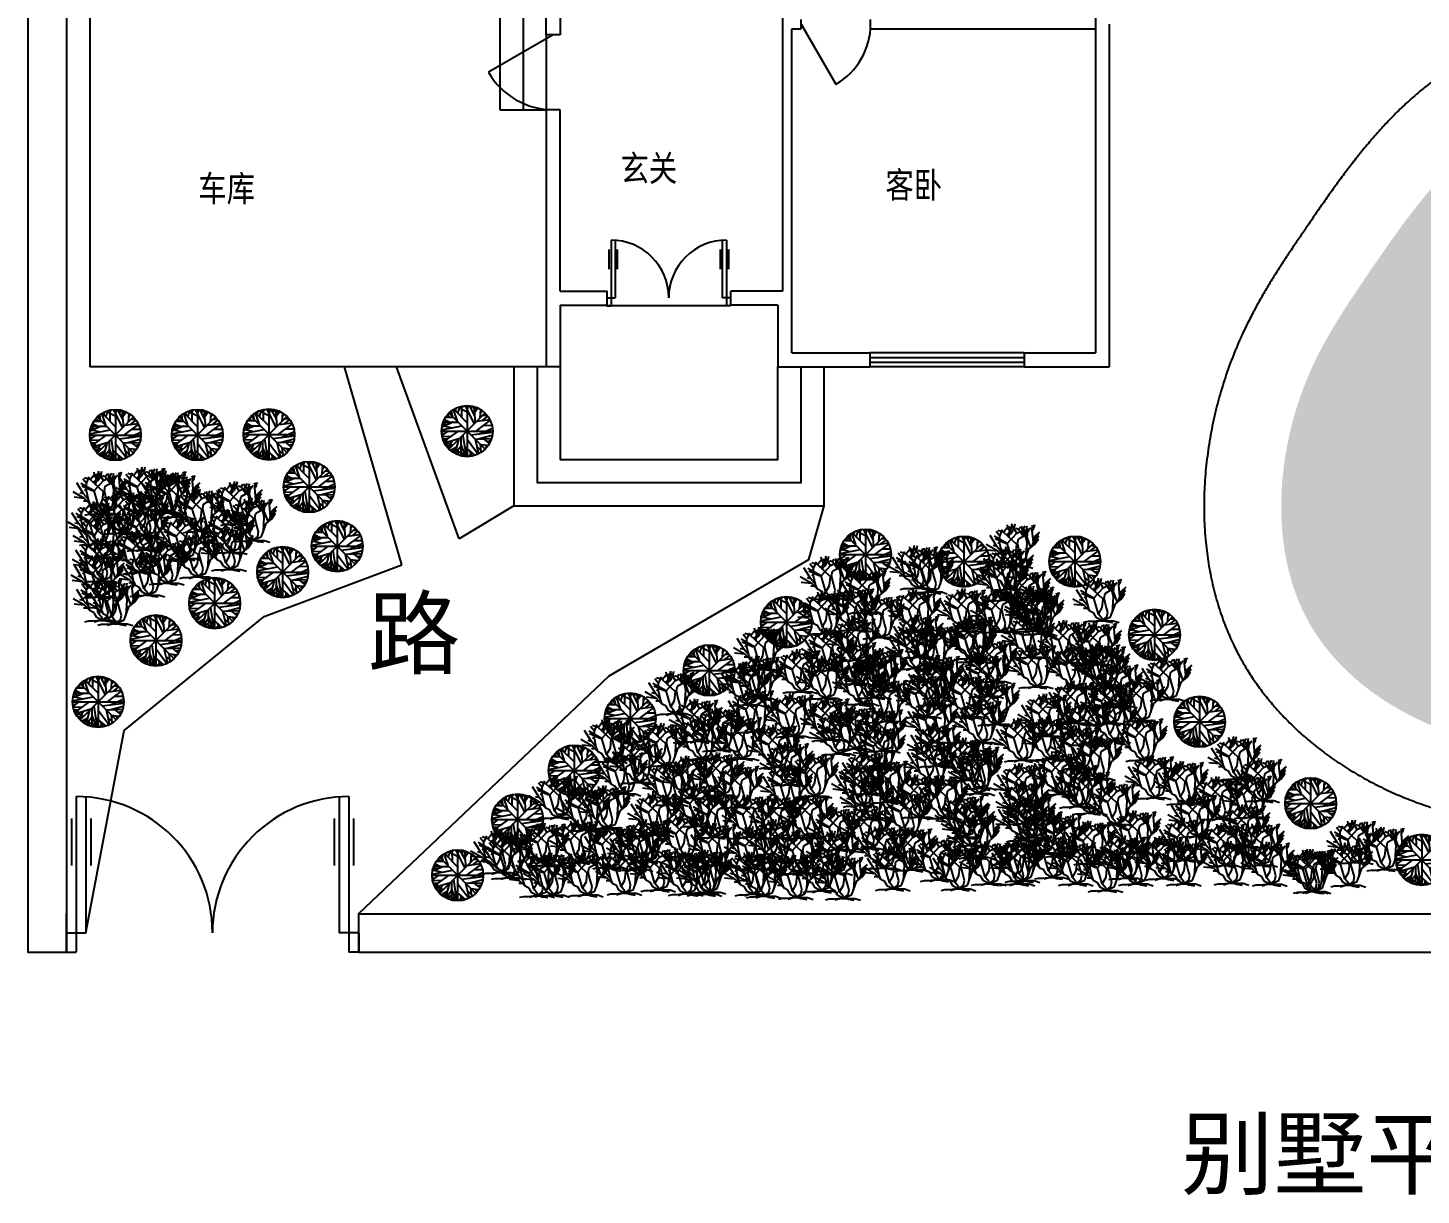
# Model space of a CAD drawing. Header units: millimetres. Extents: x 712 to 37995, y -2422 to 25272.
# Drawn here: x 712 to 18755, y -2422 to 12703 of the extents above; entities that cross this region are included whole.
import ezdxf

# ---------------------------------------------------------------- set-up
doc = ezdxf.new("R2010")
doc.units = ezdxf.units.MM
for name, color, linetype in [('区域范围', 40, 'Continuous'), ('墙体', 6, 'Continuous'), ('文字标注', 2, 'Continuous'), ('树', 80, 'Continuous'), ('水池', 140, 'Continuous'), ('窗户', 4, 'Continuous'), ('道路', 240, 'Continuous')]:
    doc.layers.add(name, color=color, linetype=linetype)
doc.styles.get("Standard").update_dxf_attribs({"font": 'arial.ttf'})
doc.styles.add('黑体', font='simhei.ttf', dxfattribs={"width": 0.8})

# ---------------------------------------------------------------- blocks, each defined once
blk = doc.blocks.new('door')
for p, q in [((-0.4667, 0.4709), (-0.4667, -0.0625)), ((-0.4333, 0.4697), (-0.4333, 0.0042)), ((0.4333, 0.4697), (0.4333, 0.0042)), ((0.4667, 0.4709), (0.4667, -0.0625)), ((-0.4833, 0.3962), (-0.4833, 0.2346)), ((-0.4167, 0.3962), (-0.4167, 0.2346)), ((0.4167, 0.3962), (0.4167, 0.2346)), ((0.4833, 0.3962), (0.4833, 0.2346)), ((-0.5, 0.0042), (-0.4333, 0.0042)), ((-0.5, 0.0042), (-0.5, -0.0625)), ((0.5, 0.0042), (0.4333, 0.0042)), ((0.5, 0.0042), (0.5, -0.0625)), ((-0.5, -0.0625), (-0.4667, -0.0625)), ((0.5, -0.0625), (0.4667, -0.0625))]:
    blk.add_line(p, q)
for centre, start, end in [((-0.4667, 0.0042), 0, 90), ((0.4667, 0.0042), 90, 180)]:
    blk.add_arc(centre, 0.4667, start, end)
blk = doc.blocks.new('_db')
blk.add_line((-0.5, 0), (0, -0.866))
blk.add_arc((-0.5, 0), 1, 300, 0)
blk = doc.blocks.new('别墅主体')
for p, q in [((1516, 13011), (1516, 8311)), ((6826, 12831), (6826, 11642)), ((7126, 12831), (7126, 11642)), ((7426, 12612), (7426, 11642)), ((6826, 11642), (7426, 11642)), ((9811, 9099), (8211, 9099)), ((13616, 8491), (11616, 8491)), ((7606, 8311), (1516, 8311)), ((11616, 8431), (13616, 8431)), ((11616, 8371), (13616, 8371)), ((13616, 8311), (11616, 8311))]:
    blk.add_line(p, q)
for points in [[(7006, 8311), (7006, 6511), (11026, 6511), (11026, 8311)], [(7306, 8311), (7306, 6811), (10726, 6811), (10726, 8311)], [(7606, 8311), (7606, 7111), (10426, 7111), (10426, 8311)]]:
    blk.add_lwpolyline(points)
at = {"layer": '墙体'}
for p, q in [((10486, 15571), (10486, 9291)), ((7606, 13011), (7606, 12612)), ((7426, 12612), (7426, 12831)), ((10726, 12691), (10726, 12811)), ((11626, 12691), (11626, 12811)), ((14536, 12845), (14536, 8491)), ((10606, 8491), (10606, 12691)), ((10606, 12691), (10726, 12691)), ((11626, 12691), (14536, 12691)), ((14716, 12751), (14716, 8311)), ((7606, 12612), (7426, 12612)), ((7426, 11642), (7426, 8311)), ((7606, 11642), (7426, 11642)), ((7606, 9291), (7606, 11642)), ((7606, 9291), (8215, 9291)), ((8215, 9111), (8215, 9291)), ((10486, 9291), (9815, 9291)), ((9815, 9111), (9815, 9291)), ((7606, 9111), (8215, 9111)), ((7606, 9111), (7606, 8311)), ((10426, 9111), (9815, 9111)), ((10426, 9111), (10426, 8311)), ((10606, 8491), (11616, 8491)), ((11616, 8491), (11616, 8311)), ((13616, 8491), (13616, 8311)), ((13616, 8491), (14536, 8491)), ((10426, 8311), (11616, 8311)), ((13616, 8311), (14716, 8311))]:
    blk.add_line(p, q, dxfattribs=at)
at = {"layer": '窗户'}
blk.add_line((10726, 12751), (11176, 11972), dxfattribs=at)
blk.add_arc((10726, 12751), 900, 300, 0, dxfattribs=at)
for name, p, xscale, yscale, zscale, rotation in [('_db', (7516, 12127), -969.9999999999709, -969.9999999999709, 969.9999999999709, 90), ('door', (9011, 9199), -1600, -1600, 1600, 180)]:
    blk.add_blockref(name, p, dxfattribs=dict(at, xscale=xscale, yscale=yscale, zscale=zscale, rotation=rotation))
at = {"layer": '文字标注', "style": '黑体', "width": 0.8}
for s, p in [('玄关', (8387, 10715)), ('车库', (2919, 10452)), ('客卧', (11817, 10498))]:
    blk.add_text(s, height=336.7, dxfattribs=at).set_placement(p)
blk = doc.blocks.new('树 - 落叶树 (平面)')
for p, q in [((-49.8627, 32.8214), (-32.7853, 32.8214)), ((-45.8134, 38.2383), (-40.5318, 33.0471)), ((-43.8768, 36.4326), (-44.405, 40.2696)), ((42, 42), (-42, -42)), ((42, -42), (-42, 42)), ((-40.1797, 44.558), (-36.4825, 43.2038)), ((-37.0107, 47.0408), (-35.25, 35.5298)), ((-32.6092, 50.4264), (-23.2782, 23.5674)), ((-31.2008, 51.1035), (-0.2149, 20.1818)), ((-26.4472, 46.5894), (-26.2712, 53.8116)), ((-22.0458, 42.0753), (-16.5881, 57.6486)), ((-21.1656, 55.8436), (-0.0388, 45.0094)), ((-12.5388, 54.9406), (-7.9613, 59.4546)), ((-12.3627, 32.1443), (-12.5388, 58.7776)), ((-5.3205, 59.6806), (16.5105, 16.7963)), ((2.426, 54.9406), (-1.4472, 59.9056)), ((0, 59.9996), (0, -60)), ((0.4894, 48.6208), (3.6584, 59.6806)), ((18.2711, 35.5298), (5.419, 59.6806)), ((9.8203, 51.5549), (12.8133, 58.5516)), ((19.6795, 19.5047), (16.3344, 57.6486)), ((17.0387, 51.1035), (23.2006, 55.1666)), ((17.7429, 43.6552), (25.4894, 54.2636)), ((31.6513, 50.8778), (30.2429, 30.5643)), ((31.1232, 42.5267), (35.8767, 48.1693)), ((36.2288, 25.1474), (48.9049, 35.0784)), ((37.1091, 37.1098), (46.6161, 37.5612)), ((-59.7219, 2.8025), (-12.0106, 12.0565)), ((-32.2571, 20.6333), (-59.1937, 9.348)), ((-58.6656, 12.7336), (-35.9543, 7.5424)), ((-57.081, 17.9248), (-47.0458, 14.7649)), ((-56.0247, 20.859), (-20.8134, 20.859)), ((-54.7923, 24.4702), (-47.75, 21.0847)), ((-54.6162, -24.7335), (-20.2853, 0.0941)), ((-53.2078, 27.4044), (-40.1797, 20.859)), ((54.3626, 25.3731), (20.9119, 0.3198)), ((23.3767, 23.3417), (53.3063, 27.4044)), ((29.3626, -6.6771), (59.4682, 7.091)), ((38.5175, 13.4107), (58.2359, 13.6364)), ((-60, 0), (60, 0)), ((-59.7219, -4.8714), (-54.2641, -6.6771)), ((-45.2853, -0.1316), (-59.0177, -10.0627)), ((-58.4895, -12.3197), (-36.4825, -11.6426)), ((-57.081, -18.4138), (-45.2853, -17.9624)), ((-52.6797, -18.188), (-55.4966, -22.0251)), ((-53.2078, -27.442), (-16.7641, -16.6081)), ((-38.9472, -29.0219), (-51.4472, -30.6018)), ((-47.2219, -19.3166), (-50.2148, -26.3135)), ((-46.5177, -30.1504), (-49.5106, -33.536)), ((-32.4331, -32.4075), (-48.1021, -35.5674)), ((-35.9543, -22.4765), (-44.0529, -40.5329)), ((-19.9331, -20.2194), (-28.5599, -52.721)), ((-14.8275, -15.0282), (-14.6515, -57.6865)), ((-14.6515, -32.1818), (-3.912, -59.4922)), ((-10.074, -10.0627), (-2.5036, -59.7178)), ((-0.0388, -19.0909), (25.8415, -53.8495)), ((9.2922, -9.1598), (59.6443, -2.8401)), ((18.6232, -18.6394), (26.7218, -53.3981)), ((18.7992, -18.6394), (57.3556, -17.2853)), ((26.3697, -18.4138), (58.9401, -9.8369)), ((30.419, -30.1504), (32.3556, -50.0125)), ((31.4753, -31.279), (49.6091, -33.3103)), ((38.1654, -18.188), (52.426, -29.0219)), ((41.5105, -32.6332), (46.088, -38.0501)), ((45.9119, -24.0564), (55.595, -22.2508)), ((-43.7008, -34.6645), (-46.6937, -37.373)), ((-24.6867, -37.8244), (-38.7712, -45.7241)), ((-26.2712, -43.9185), (-34.7219, -48.6583)), ((-14.6515, -36.2445), (-27.6797, -52.9467)), ((-14.6515, -47.3041), (-25.0388, -54.3009)), ((-21.5177, -45.4984), (-19.9331, -56.1065)), ((-8.4895, -47.5298), (-11.4825, -58.5893)), ((-6.3768, -52.721), (-9.3698, -58.815)), ((-6.2008, -36.2445), (17.919, -57.0094)), ((8.4119, -53.1724), (3.8344, -59.4922)), ((5.9471, -46.6269), (10.5246, -58.5893)), ((22.8485, -36.4702), (35.3485, -48.4326)), ((24.7852, -44.8213), (23.0246, -54.978))]:
    blk.add_line(p, q)
blk.add_circle((0, 0), 60)
blk = doc.blocks.new('灌木 - (立面)')
for p, q in [((-12.471, 19.775), (-12.898, 22.044)), ((-11.433, 18.289), (-10.457, 22.749)), ((-8.16, 17.76), (-10.56, 21.6)), ((-9.48, 19.775), (-8.992, 22.592)), ((-5.086, 17.741), (-5.513, 21.34)), ((-5.28, 19.2), (-3.84, 21.6)), ((-3.377, 18.602), (-2.888, 21.575)), ((-0.508, 21.888), (-0.081, 20.558)), ((-0.203, 19.149), (0.102, 21.34)), ((0.041, 20.714), (1.384, 22.044)), ((0.102, 21.34), (0.835, 21.888)), ((-18.24, 11.04), (-21.755, 16.655)), ((-12.96, 12.48), (-19.68, 16.32)), ((-13.92, 12.48), (-19.2, 14.88)), ((-16.8, 16.32), (-18.72, 18.72)), ((-14.88, 18.24), (-17.76, 19.2)), ((-16.8, 16.32), (-15.36, 19.68)), ((-16.8, 12.48), (-16.8, 16.32)), ((-14.88, 18.24), (-12.96, 20.64)), ((-8.16, 12), (-14.88, 18.24)), ((-13.325, 16.724), (-11.433, 18.289)), ((-12.96, 12.48), (-8.16, 17.76)), ((-11.677, 19.071), (-12.471, 19.775)), ((-11.28, 19.619), (-12.104, 21.184)), ((-12.043, 15.628), (-11.921, 18.836)), ((-11.982, 16.802), (-10.579, 18.054)), ((-11.921, 18.836), (-10.64, 20.401)), ((-10.579, 18.054), (-9.846, 19.697)), ((-7.2, 19.68), (-8.64, 20.16)), ((-8.16, 17.76), (-5.28, 19.2)), ((-7.68, 12.48), (-7.2, 14.88)), ((-7.2, 19.68), (-6.24, 21.12)), ((-4.8, 16.32), (-7.2, 19.68)), ((-7.2, 14.88), (-3.84, 16.8)), ((-3.377, 15.315), (-5.086, 17.819)), ((-2.88, 12.96), (-4.32, 19.68)), ((-3.84, 16.8), (-0.96, 20.64)), ((-2.766, 16.802), (-3.377, 18.602)), ((-2.88, 15.84), (-2.4, 20.16)), ((-0.96, 10.56), (-2.88, 15.84)), ((0.346, 13.203), (-0.203, 19.149)), ((-0.142, 19.384), (0.59, 20.401)), ((-0.02, 20.01), (0.896, 21.105)), ((0.346, 13.203), (1.323, 16.254)), ((0.96, 12), (1.44, 15.36)), ((0.96, 12), (2.88, 14.88)), ((1.323, 16.254), (3.642, 18.289)), ((1.44, 15.36), (2.88, 17.28)), ((1.92, 13.44), (2.4, 15.36)), ((2.4, 15.36), (3.36, 16.32)), ((-17.76, 8.64), (-23.663, 11.961)), ((-17.76, 8.64), (-23.128, 9.222)), ((-18.24, 11.04), (-20.16, 11.52)), ((-15.84, 8.16), (-18.24, 11.04)), ((-16.32, 7.2), (-18.24, 7.2)), ((-16.8, 12.48), (-17.76, 12.96)), ((-14.88, 5.76), (-17.76, 8.64)), ((-15.84, 8.16), (-16.8, 12.48)), ((-14.88, 5.76), (-15.84, 8.16)), ((-12.96, 12.48), (-13.92, 12.48)), ((-10.56, 4.32), (-12.96, 12.48)), ((-10.56, 4.32), (-8.64, 7.68)), ((-8.64, 7.68), (-8.16, 12)), ((-6.72, 8.64), (-7.68, 12.48)), ((-5.76, 5.28), (-6.72, 8.64)), ((-4.32, 2.88), (-1.92, 9.6)), ((-3.36, 5.28), (-2.88, 12.96)), ((-1.92, 9.6), (0.96, 12)), ((-0.48, 10.8), (0.346, 13.203)), ((-15.84, 0.48), (-17.76, 0)), ((-13.44, 0.48), (-15.84, 0.48)), ((-12.96, 4.8), (-14.88, 5.76)), ((-9.6, 0.96), (-13.44, 0.48)), ((-11.52, 2.4), (-12.96, 4.8)), ((-9.6, 0.96), (-12.96, 0)), ((-8.64, 0.96), (-11.52, 2.4)), ((-8.64, 1.92), (-10.56, 4.32)), ((-9.6, 0.96), (-7.68, 0.96)), ((-8.64, 0.96), (-4.32, 2.88)), ((-8.64, 0.96), (-6.24, 2.88)), ((-8.64, 0.96), (-8.64, 1.92)), ((-8.64, 0.96), (-2.88, 0.96)), ((-7.68, 0.96), (-6.24, 0.48)), ((-6.24, 2.88), (-5.76, 5.28)), ((-6.24, 0.48), (-3.36, 0)), ((-2.88, 0.96), (0, 0))]:
    blk.add_line(p, q)

msp = doc.modelspace()

# ---------------------------------------------------------------- hatches: boundary and pattern name
at = {"layer": '水池', "transparency": 33554579}
h = msp.add_hatch(dxfattribs=at)
h.set_pattern_fill('AR-SAND', color=256, scale=2)
edge = h.paths.add_edge_path()
edge.add_spline(control_points=[(20387, 11607), (19397, 11445), (18329, 9904), (16918, 7816), (16712, 4929), (19846, 2862), (22966, 3813), (26262, 2981), (29023, 3084), (32073, 2338), (34153, 4484), (33724, 7597), (28478, 7296), (33409, 9922), (30883, 12315), (27912, 11794), (24960, 12086), (22627, 11928), (21361, 11614), (20631, 11647), (20387, 11607)], knot_values=[0, 0, 0, 0, 3096.020564, 4686.242589, 7854.193414, 10346.743244, 14613.916012, 16982.942408, 20393.393422, 22993.062508, 25787.904417, 27842.153174, 30861.748739, 34051.67301, 35674.574209, 38987.253253, 42810.995466, 44591.589198, 45959.9441, 46721.593141, 46721.593141, 46721.593141, 46721.593141], degree=3, periodic=0)

# ---------------------------------------------------------------- linework, layer by layer
at = {"layer": '区域范围'}
for p, q in [((1212, 1225), (1212, 725)), ((4995, 1225), (4997, 725))]:
    msp.add_line(p, q, dxfattribs=at)
for points in [[(4997, 725), (37995, 725), (37995, 25272), (712, 25272), (712, 725), (1212, 725)], [(4995, 1225), (37495, 1225), (37495, 24772), (1212, 24772), (1212, 1225)], [(712, 1225), (712, 725), (1212, 725), (1212, 1225)]]:
    msp.add_lwpolyline(points, dxfattribs=at)
at = {"layer": '道路'}
for p, q in [((5553, 5747), (4813, 8311)), ((6297, 6082), (5485, 8311)), ((7006, 6511), (6297, 6082))]:
    msp.add_line(p, q, dxfattribs=at)
for points in [[(4995, 1225), (6964, 3094), (8242, 4306), (9619, 5109), (10824, 5813), (11026, 6511)], [(1464, 977), (1958, 3598), (3772, 5076), (5553, 5747)]]:
    msp.add_lwpolyline(points, dxfattribs=at)
msp.add_open_spline([(20226, 12594), (20167, 12584), (20109, 12573), (19995, 12547), (19939, 12532), (19829, 12499), (19775, 12481), (19668, 12442), (19616, 12421), (19514, 12376), (19464, 12353), (19366, 12304), (19318, 12278), (19224, 12225), (19178, 12197), (19088, 12140), (19044, 12111), (18958, 12051), (18916, 12020), (18834, 11957), (18794, 11926), (18715, 11861), (18677, 11828), (18585, 11746), (18532, 11697), (18429, 11598), (18380, 11547), (18283, 11446), (18236, 11394), (18144, 11290), (18099, 11238), (18011, 11134), (17969, 11081), (17885, 10976), (17844, 10923), (17764, 10818), (17725, 10765), (17649, 10661), (17611, 10609), (17538, 10505), (17502, 10454), (17431, 10353), (17397, 10302), (17329, 10203), (17295, 10155), (17259, 10101), (17255, 10095), (17247, 10083), (17243, 10078), (17231, 10060), (17223, 10048), (17199, 10013), (17183, 9990), (17135, 9920), (17103, 9872), (17039, 9777), (17007, 9728), (16944, 9631), (16912, 9582), (16849, 9481), (16817, 9431), (16755, 9328), (16724, 9275), (16663, 9169), (16632, 9114), (16573, 9004), (16544, 8948), (16486, 8833), (16458, 8774), (16421, 8693), (16412, 8672), (16395, 8635), (16388, 8619), (16375, 8587), (16369, 8572), (16359, 8550), (16356, 8542), (16349, 8526), (16346, 8519), (16337, 8495), (16330, 8479), (16312, 8432), (16300, 8401), (16264, 8306), (16241, 8242), (16188, 8080), (16158, 7981), (16104, 7782), (16080, 7681), (16037, 7478), (16019, 7375), (15987, 7167), (15974, 7063), (15955, 6853), (15949, 6747), (15943, 6534), (15943, 6427), (15951, 6213), (15959, 6106), (15980, 5908), (15992, 5818), (16023, 5638), (16041, 5548), (16084, 5369), (16109, 5280), (16165, 5102), (16196, 5014), (16260, 4854), (16291, 4782), (16339, 4683), (16352, 4656), (16375, 4611), (16384, 4594), (16400, 4564), (16407, 4551), (16419, 4529), (16424, 4521), (16432, 4506), (16436, 4499), (16444, 4485), (16448, 4477), (16460, 4456), (16469, 4442), (16494, 4401), (16511, 4373), (16563, 4291), (16599, 4238), (16673, 4134), (16711, 4083), (16791, 3984), (16831, 3935), (16931, 3823), (16990, 3760), (17113, 3638), (17176, 3579), (17305, 3466), (17371, 3412), (17505, 3308), (17574, 3258), (17713, 3162), (17784, 3117), (17927, 3029), (18000, 2988), (18147, 2908), (18221, 2871), (18372, 2800), (18447, 2766), (18600, 2704), (18677, 2674), (18832, 2619), (18910, 2594), (19003, 2566), (19018, 2562), (19050, 2553), (19068, 2548), (19103, 2538), (19120, 2534), (19173, 2520), (19208, 2511), (19312, 2486), (19382, 2471), (19521, 2444), (19590, 2432), (19728, 2411), (19796, 2402), (19932, 2386), (20000, 2379), (20134, 2368), (20201, 2364), (20362, 2356), (20456, 2353), (20643, 2351), (20735, 2352), (20918, 2355), (21008, 2358), (21187, 2367), (21275, 2372), (21450, 2383), (21537, 2390), (21707, 2403), (21792, 2410), (21959, 2425), (22041, 2432), (22204, 2446), (22285, 2453), (22444, 2466), (22522, 2472), (22677, 2483), (22753, 2488), (22903, 2496), (22977, 2499), (23123, 2504), (23195, 2505), (23336, 2505), (23406, 2503), (23489, 2500), (23504, 2500), (23526, 2499), (23532, 2498), (23544, 2498), (23550, 2498), (23569, 2497), (23581, 2496), (23618, 2494), (23643, 2492), (23718, 2486), (23769, 2482), (23894, 2469), (23970, 2460), (24123, 2441), (24200, 2429), (24358, 2405), (24438, 2392), (24600, 2365), (24683, 2351), (24850, 2321), (24934, 2306), (25106, 2276), (25193, 2261), (25369, 2231), (25459, 2217), (25572, 2199), (25594, 2196), (25662, 2186), (25708, 2179), (25762, 2172), (25771, 2171), (25787, 2169), (25794, 2168), (25809, 2166), (25816, 2165), (25837, 2162), (25851, 2160), (25894, 2155), (25922, 2151), (26007, 2141), (26063, 2135), (26246, 2116), (26372, 2104), (26621, 2085), (26744, 2076), (26989, 2061), (27110, 2055), (27351, 2042), (27470, 2037), (27706, 2026), (27823, 2020), (28055, 2009), (28171, 2002), (28399, 1988), (28513, 1981), (28738, 1963), (28849, 1953), (28981, 1939), (29001, 1937), (29061, 1930), (29102, 1926), (29159, 1919), (29175, 1917), (29197, 1914), (29203, 1913), (29213, 1912), (29218, 1911), (29234, 1909), (29244, 1908), (29275, 1904), (29296, 1901), (29360, 1892), (29403, 1886), (29511, 1871), (29577, 1861), (29712, 1841), (29781, 1831), (29920, 1810), (29991, 1800), (30135, 1780), (30209, 1771), (30358, 1753), (30433, 1745), (30587, 1731), (30664, 1725), (30823, 1715), (30903, 1712), (31052, 1709), (31120, 1709), (31259, 1712), (31329, 1715), (31471, 1725), (31542, 1731), (31687, 1749), (31760, 1760), (31894, 1785), (31955, 1797), (32077, 1826), (32138, 1843), (32207, 1863), (32215, 1866), (32230, 1870), (32237, 1873), (32260, 1880), (32275, 1884), (32319, 1899), (32349, 1909), (32437, 1941), (32494, 1964), (32633, 2022), (32712, 2059), (32868, 2140), (32945, 2182), (33094, 2273), (33168, 2321), (33311, 2422), (33380, 2475), (33516, 2586), (33582, 2643), (33711, 2763), (33773, 2825), (33894, 2953), (33953, 3019), (34065, 3155), (34120, 3226), (34224, 3370), (34273, 3444), (34368, 3596), (34413, 3674), (34498, 3833), (34538, 3915), (34612, 4081), (34646, 4166), (34709, 4338), (34738, 4426), (34771, 4544), (34778, 4572), (34791, 4621), (34796, 4642), (34806, 4684), (34811, 4705), (34825, 4768), (34833, 4810), (34854, 4925), (34866, 4998), (34883, 5145), (34890, 5219), (34899, 5368), (34900, 5444), (34899, 5595), (34896, 5671), (34884, 5823), (34875, 5900), (34853, 6039), (34842, 6102), (34814, 6228), (34798, 6291), (34761, 6417), (34740, 6480), (34693, 6605), (34667, 6667), (34610, 6790), (34579, 6851), (34517, 6960), (34487, 7008), (34424, 7104), (34391, 7151), (34320, 7243), (34283, 7289), (34204, 7377), (34163, 7420), (34078, 7503), (34033, 7543), (33974, 7593), (33960, 7604), (33937, 7622), (33927, 7631), (33911, 7642), (33906, 7646), (33891, 7658), (33881, 7665), (33861, 7680), (33851, 7687), (33821, 7709), (33800, 7723), (33741, 7764), (33701, 7789), (33621, 7837), (33581, 7859), (33501, 7902), (33461, 7923), (33381, 7962), (33341, 7980), (33261, 8015), (33222, 8032), (33142, 8064), (33102, 8079), (33023, 8108), (32983, 8122), (32889, 8154), (32834, 8171), (32725, 8203), (32671, 8219), (32563, 8247), (32510, 8261), (32404, 8287), (32352, 8299), (32279, 8315), (32257, 8320), (32236, 8325)], degree=3, knots=[0, 0, 0, 0, 115.193256, 115.193256, 230.386511, 230.386511, 345.579767, 345.579767, 460.773023, 460.773023, 575.966279, 575.966279, 691.159534, 691.159534, 806.35279, 806.35279, 921.546046, 921.546046, 1036.739302, 1036.739302, 1151.932557, 1151.932557, 1267.125813, 1267.125813, 1432.803306, 1432.803306, 1598.480798, 1598.480798, 1764.158291, 1764.158291, 1929.835784, 1929.835784, 2095.513276, 2095.513276, 2261.190769, 2261.190769, 2426.868262, 2426.868262, 2592.545755, 2592.545755, 2758.223247, 2758.223247, 2923.90074, 2923.90074, 3089.578233, 3089.578233, 3109.720659, 3109.720659, 3129.863085, 3129.863085, 3170.147938, 3170.147938, 3250.717643, 3250.717643, 3411.857054, 3411.857054, 3572.996464, 3572.996464, 3734.135875, 3734.135875, 3895.275285, 3895.275285, 4056.414696, 4056.414696, 4217.554106, 4217.554106, 4378.693517, 4378.693517, 4539.832927, 4539.832927, 4597.117254, 4597.117254, 4639.751627, 4639.751627, 4679.063029, 4679.063029, 4699.326342, 4699.326342, 4719.589655, 4719.589655, 4760.116282, 4760.116282, 4841.169535, 4841.169535, 5003.27604, 5003.27604, 5246.636198, 5246.636198, 5489.996356, 5489.996356, 5733.356514, 5733.356514, 5976.716672, 5976.716672, 6220.076829, 6220.076829, 6463.436987, 6463.436987, 6706.797145, 6706.797145, 6910.655975, 6910.655975, 7114.514805, 7114.514805, 7318.373635, 7318.373635, 7522.232465, 7522.232465, 7690.696314, 7690.696314, 7756.827464, 7756.827464, 7797.308959, 7797.308959, 7829.267145, 7829.267145, 7849.095661, 7849.095661, 7866.321937, 7866.321937, 7883.548213, 7883.548213, 7918.000765, 7918.000765, 7986.90587, 7986.90587, 8124.716078, 8124.716078, 8262.526286, 8262.526286, 8400.336495, 8400.336495, 8591.201903, 8591.201903, 8782.067311, 8782.067311, 8972.93272, 8972.93272, 9163.798128, 9163.798128, 9354.663536, 9354.663536, 9545.528944, 9545.528944, 9736.394353, 9736.394353, 9927.259761, 9927.259761, 10118.125169, 10118.125169, 10308.990577, 10308.990577, 10344.652004, 10344.652004, 10387.317991, 10387.317991, 10429.983978, 10429.983978, 10515.315952, 10515.315952, 10685.979899, 10685.979899, 10856.643846, 10856.643846, 11027.307793, 11027.307793, 11197.97174, 11197.97174, 11368.635687, 11368.635687, 11613.188964, 11613.188964, 11857.742241, 11857.742241, 12102.295517, 12102.295517, 12346.848794, 12346.848794, 12591.402071, 12591.402071, 12835.955347, 12835.955347, 13080.508624, 13080.508624, 13325.061901, 13325.061901, 13569.615177, 13569.615177, 13814.168454, 13814.168454, 14058.721731, 14058.721731, 14303.275007, 14303.275007, 14547.828284, 14547.828284, 14602.347002, 14602.347002, 14624.54408, 14624.54408, 14646.741159, 14646.741159, 14691.135316, 14691.135316, 14779.92363, 14779.92363, 14957.500258, 14957.500258, 15214.786809, 15214.786809, 15472.07336, 15472.07336, 15729.359911, 15729.359911, 15986.646462, 15986.646462, 16243.933013, 16243.933013, 16501.219564, 16501.219564, 16758.506115, 16758.506115, 16822.142407, 16822.142407, 16949.414992, 16949.414992, 16974.017676, 16974.017676, 16993.709728, 16993.709728, 17013.40178, 17013.40178, 17052.785883, 17052.785883, 17131.554091, 17131.554091, 17289.090506, 17289.090506, 17645.236832, 17645.236832, 18001.383158, 18001.383158, 18357.529483, 18357.529483, 18713.675809, 18713.675809, 19069.822135, 19069.822135, 19425.96846, 19425.96846, 19782.114786, 19782.114786, 20138.261112, 20138.261112, 20203.119103, 20203.119103, 20332.835085, 20332.835085, 20387.353569, 20387.353569, 20404.007264, 20404.007264, 20420.660959, 20420.660959, 20453.968348, 20453.968348, 20520.583127, 20520.583127, 20653.812684, 20653.812684, 20853.075858, 20853.075858, 21052.339033, 21052.339033, 21251.602207, 21251.602207, 21450.865382, 21450.865382, 21650.128556, 21650.128556, 21849.391731, 21849.391731, 22048.654906, 22048.654906, 22214.410426, 22214.410426, 22380.165947, 22380.165947, 22545.921468, 22545.921468, 22711.676989, 22711.676989, 22848.40985, 22848.40985, 22985.142711, 22985.142711, 23001.802388, 23001.802388, 23018.462065, 23018.462065, 23051.78142, 23051.78142, 23118.420129, 23118.420129, 23251.697547, 23251.697547, 23440.679678, 23440.679678, 23629.661808, 23629.661808, 23818.643938, 23818.643938, 24007.626069, 24007.626069, 24196.608199, 24196.608199, 24385.590329, 24385.590329, 24574.57246, 24574.57246, 24763.55459, 24763.55459, 24952.53672, 24952.53672, 25141.518851, 25141.518851, 25330.500981, 25330.500981, 25519.483111, 25519.483111, 25708.465242, 25708.465242, 25767.727444, 25767.727444, 25811.207631, 25811.207631, 25854.687818, 25854.687818, 25941.648192, 25941.648192, 26089.513958, 26089.513958, 26237.379724, 26237.379724, 26385.245489, 26385.245489, 26533.111255, 26533.111255, 26680.977021, 26680.977021, 26802.192191, 26802.192191, 26923.40736, 26923.40736, 27044.62253, 27044.62253, 27165.8377, 27165.8377, 27287.05287, 27287.05287, 27386.132141, 27386.132141, 27485.211412, 27485.211412, 27584.290683, 27584.290683, 27683.369954, 27683.369954, 27782.449225, 27782.449225, 27810.032694, 27810.032694, 27831.461208, 27831.461208, 27841.703127, 27841.703127, 27862.186964, 27862.186964, 27882.670801, 27882.670801, 27923.638476, 27923.638476, 28003.31156, 28003.31156, 28082.984644, 28082.984644, 28162.657728, 28162.657728, 28242.330812, 28242.330812, 28322.003896, 28322.003896, 28401.67698, 28401.67698, 28481.350064, 28481.350064, 28592.847361, 28592.847361, 28704.344658, 28704.344658, 28815.841955, 28815.841955, 28927.339252, 28927.339252, 28973.843237, 28973.843237, 28973.843237, 28973.843237], dxfattribs=at)

# ---------------------------------------------------------------- block references
at = {"layer": '区域范围'}
msp.add_blockref('别墅主体', (0, 0), dxfattribs=at)
at = {"layer": '树'}
for name, p, xscale, yscale, zscale in [('树 - 落叶树 (平面)', (1845, 7427), 5.523598386677466, 5.523598386677466, 5.523598386677466), ('树 - 落叶树 (平面)', (2907, 7427), 5.523598386677466, 5.523598386677466, 5.523598386677466), ('树 - 落叶树 (平面)', (3834, 7433), 5.523598386677466, 5.523598386677466, 5.523598386677466), ('树 - 落叶树 (平面)', (6400, 7478), 5.523598386677466, 5.523598386677466, 5.523598386677466), ('树 - 落叶树 (平面)', (4354, 6754), 5.523598386677466, 5.523598386677466, 5.523598386677466), ('灌木 - (立面)', (1898, 6386), 25.4, 25.4, 25.4), ('灌木 - (立面)', (2458, 6439), 25.4, 25.4, 25.4), ('灌木 - (立面)', (2733, 6394), 25.4, 25.4, 25.4), ('灌木 - (立面)', (2849, 6343), 25.4, 25.4, 25.4), ('灌木 - (立面)', (2156, 6136), 25.4, 25.4, 25.4), ('灌木 - (立面)', (3171, 6155), 25.4, 25.4, 25.4), ('灌木 - (立面)', (3656, 6252), 25.4, 25.4, 25.4), ('灌木 - (立面)', (1834, 5994), 25.4, 25.4, 25.4), ('灌木 - (立面)', (2451, 6096), 25.4, 25.4, 25.4), ('灌木 - (立面)', (3847, 6037), 25.4, 25.4, 25.4), ('灌木 - (立面)', (1898, 5817), 25.4, 25.4, 25.4), ('灌木 - (立面)', (2443, 5916), 25.4, 25.4, 25.4), ('灌木 - (立面)', (2961, 5801), 25.4, 25.4, 25.4), ('灌木 - (立面)', (3552, 5882), 25.4, 25.4, 25.4), ('树 - 落叶树 (平面)', (4718, 5986), 5.523598386677466, 5.523598386677466, 5.523598386677466), ('灌木 - (立面)', (2390, 5620), 25.4, 25.4, 25.4), ('灌木 - (立面)', (3127, 5565), 25.4, 25.4, 25.4), ('灌木 - (立面)', (3542, 5662), 25.4, 25.4, 25.4), ('树 - 落叶树 (平面)', (11560, 5877), 5.523598386677466, 5.523598386677466, 5.523598386677466), ('灌木 - (立面)', (13725, 5703), 25.4, 25.4, 25.4), ('灌木 - (立面)', (1888, 5511), 25.4, 25.4, 25.4), ('灌木 - (立面)', (2736, 5484), 25.4, 25.4, 25.4), ('树 - 落叶树 (平面)', (4011, 5651), 5.523598386677466, 5.523598386677466, 5.523598386677466), ('灌木 - (立面)', (12460, 5420), 25.4, 25.4, 25.4), ('树 - 落叶树 (平面)', (12833, 5787), 5.523598386677466, 5.523598386677466, 5.523598386677466), ('灌木 - (立面)', (13645, 5406), 25.4, 25.4, 25.4), ('树 - 落叶树 (平面)', (14271, 5787), 5.523598386677466, 5.523598386677466, 5.523598386677466), ('灌木 - (立面)', (1872, 5307), 25.4, 25.4, 25.4), ('灌木 - (立面)', (2484, 5329), 25.4, 25.4, 25.4), ('灌木 - (立面)', (11314, 5284), 25.4, 25.4, 25.4), ('灌木 - (立面)', (12619, 5370), 25.4, 25.4, 25.4), ('灌木 - (立面)', (13589, 5264), 25.4, 25.4, 25.4), ('灌木 - (立面)', (11795, 5108), 25.4, 25.4, 25.4), ('灌木 - (立面)', (13866, 5103), 25.4, 25.4, 25.4), ('灌木 - (立面)', (1898, 5001), 25.4, 25.4, 25.4), ('灌木 - (立面)', (2070, 4958), 25.4, 25.4, 25.4), ('树 - 落叶树 (平面)', (3131, 5248), 5.523598386677466, 5.523598386677466, 5.523598386677466), ('灌木 - (立面)', (11635, 4876), 25.4, 25.4, 25.4), ('灌木 - (立面)', (12448, 4851), 25.4, 25.4, 25.4), ('灌木 - (立面)', (13080, 4863), 25.4, 25.4, 25.4), ('灌木 - (立面)', (13519, 4851), 25.4, 25.4, 25.4), ('灌木 - (立面)', (13956, 4863), 25.4, 25.4, 25.4), ('灌木 - (立面)', (13968, 4900), 25.4, 25.4, 25.4), ('灌木 - (立面)', (14844, 4997), 25.4, 25.4, 25.4), ('树 - 落叶树 (平面)', (10535, 5003), 5.523598386677466, 5.523598386677466, 5.523598386677466), ('灌木 - (立面)', (11270, 4833), 25.4, 25.4, 25.4), ('灌木 - (立面)', (11974, 4778), 25.4, 25.4, 25.4), ('灌木 - (立面)', (14041, 4827), 25.4, 25.4, 25.4), ('树 - 落叶树 (平面)', (2371, 4765), 5.523598386677466, 5.523598386677466, 5.523598386677466), ('灌木 - (立面)', (11655, 4484), 25.4, 25.4, 25.4), ('灌木 - (立面)', (12477, 4524), 25.4, 25.4, 25.4), ('灌木 - (立面)', (13167, 4510), 25.4, 25.4, 25.4), ('灌木 - (立面)', (13917, 4524), 25.4, 25.4, 25.4), ('树 - 落叶树 (平面)', (15302, 4838), 5.523598386677466, 5.523598386677466, 5.523598386677466), ('灌木 - (立面)', (10450, 4366), 25.4, 25.4, 25.4), ('灌木 - (立面)', (11326, 4354), 25.4, 25.4, 25.4), ('灌木 - (立面)', (12417, 4376), 25.4, 25.4, 25.4), ('灌木 - (立面)', (12661, 4386), 25.4, 25.4, 25.4), ('灌木 - (立面)', (13181, 4469), 25.4, 25.4, 25.4), ('灌木 - (立面)', (14394, 4455), 25.4, 25.4, 25.4), ('灌木 - (立面)', (14785, 4429), 25.4, 25.4, 25.4), ('树 - 落叶树 (平面)', (9535, 4378), 5.523598386677466, 5.523598386677466, 5.523598386677466), ('灌木 - (立面)', (11664, 4181), 25.4, 25.4, 25.4), ('灌木 - (立面)', (13440, 4210), 25.4, 25.4, 25.4), ('灌木 - (立面)', (13991, 4141), 25.4, 25.4, 25.4), ('灌木 - (立面)', (14489, 4128), 25.4, 25.4, 25.4), ('灌木 - (立面)', (14821, 4151), 25.4, 25.4, 25.4), ('灌木 - (立面)', (14894, 4127), 25.4, 25.4, 25.4), ('灌木 - (立面)', (10412, 3991), 25.4, 25.4, 25.4), ('灌木 - (立面)', (10940, 4077), 25.4, 25.4, 25.4), ('灌木 - (立面)', (11263, 3991), 25.4, 25.4, 25.4), ('灌木 - (立面)', (11895, 4003), 25.4, 25.4, 25.4), ('灌木 - (立面)', (12016, 4093), 25.4, 25.4, 25.4), ('灌木 - (立面)', (12747, 4003), 25.4, 25.4, 25.4), ('灌木 - (立面)', (13347, 4019), 25.4, 25.4, 25.4), ('灌木 - (立面)', (15697, 3980), 25.4, 25.4, 25.4), ('灌木 - (立面)', (9306, 3794), 25.4, 25.4, 25.4), ('灌木 - (立面)', (10251, 3908), 25.4, 25.4, 25.4), ('灌木 - (立面)', (11735, 3920), 25.4, 25.4, 25.4), ('灌木 - (立面)', (12542, 3753), 25.4, 25.4, 25.4), ('灌木 - (立面)', (12674, 3905), 25.4, 25.4, 25.4), ('灌木 - (立面)', (13127, 3753), 25.4, 25.4, 25.4), ('灌木 - (立面)', (15060, 3893), 25.4, 25.4, 25.4), ('树 - 落叶树 (平面)', (1622, 3969), 5.523598386677466, 5.523598386677466, 5.523598386677466), ('灌木 - (立面)', (12063, 3692), 25.4, 25.4, 25.4), ('灌木 - (立面)', (13466, 3655), 25.4, 25.4, 25.4), ('灌木 - (立面)', (14492, 3668), 25.4, 25.4, 25.4), ('灌木 - (立面)', (14943, 3663), 25.4, 25.4, 25.4), ('灌木 - (立面)', (15344, 3704), 25.4, 25.4, 25.4), ('树 - 落叶树 (平面)', (8511, 3754), 5.523598386677466, 5.523598386677466, 5.523598386677466), ('灌木 - (立面)', (9617, 3434), 25.4, 25.4, 25.4), ('灌木 - (立面)', (10338, 3558), 25.4, 25.4, 25.4), ('灌木 - (立面)', (10850, 3502), 25.4, 25.4, 25.4), ('灌木 - (立面)', (11315, 3452), 25.4, 25.4, 25.4), ('灌木 - (立面)', (12666, 3420), 25.4, 25.4, 25.4), ('灌木 - (立面)', (13286, 3420), 25.4, 25.4, 25.4), ('灌木 - (立面)', (14135, 3502), 25.4, 25.4, 25.4), ('灌木 - (立面)', (14639, 3393), 25.4, 25.4, 25.4), ('灌木 - (立面)', (14990, 3437), 25.4, 25.4, 25.4), ('树 - 落叶树 (平面)', (15886, 3712), 5.523598386677466, 5.523598386677466, 5.523598386677466), ('灌木 - (立面)', (9901, 3320), 25.4, 25.4, 25.4), ('灌木 - (立面)', (11436, 3270), 25.4, 25.4, 25.4), ('灌木 - (立面)', (11654, 3337), 25.4, 25.4, 25.4), ('灌木 - (立面)', (12009, 3311), 25.4, 25.4, 25.4), ('灌木 - (立面)', (8475, 3176), 25.4, 25.4, 25.4), ('灌木 - (立面)', (9179, 3121), 25.4, 25.4, 25.4), ('灌木 - (立面)', (9656, 3205), 25.4, 25.4, 25.4), ('灌木 - (立面)', (10181, 3209), 25.4, 25.4, 25.4), ('灌木 - (立面)', (10633, 3099), 25.4, 25.4, 25.4), ('灌木 - (立面)', (11988, 3075), 25.4, 25.4, 25.4), ('灌木 - (立面)', (12702, 3115), 25.4, 25.4, 25.4), ('灌木 - (立面)', (13808, 3188), 25.4, 25.4, 25.4), ('灌木 - (立面)', (14176, 3202), 25.4, 25.4, 25.4), ('灌木 - (立面)', (14553, 3085), 25.4, 25.4, 25.4), ('灌木 - (立面)', (15380, 3194), 25.4, 25.4, 25.4), ('灌木 - (立面)', (8838, 2900), 25.4, 25.4, 25.4), ('灌木 - (立面)', (10790, 2872), 25.4, 25.4, 25.4), ('灌木 - (立面)', (12654, 2889), 25.4, 25.4, 25.4), ('灌木 - (立面)', (13090, 2932), 25.4, 25.4, 25.4), ('灌木 - (立面)', (14796, 2950), 25.4, 25.4, 25.4), ('灌木 - (立面)', (16593, 2946), 25.4, 25.4, 25.4), ('树 - 落叶树 (平面)', (7786, 3079), 5.523598386677466, 5.523598386677466, 5.523598386677466), ('灌木 - (立面)', (8649, 2753), 25.4, 25.4, 25.4), ('灌木 - (立面)', (9501, 2698), 25.4, 25.4, 25.4), ('灌木 - (立面)', (9902, 2738), 25.4, 25.4, 25.4), ('灌木 - (立面)', (11123, 2725), 25.4, 25.4, 25.4), ('灌木 - (立面)', (11814, 2755), 25.4, 25.4, 25.4), ('灌木 - (立面)', (13233, 2758), 25.4, 25.4, 25.4), ('灌木 - (立面)', (13257, 2827), 25.4, 25.4, 25.4), ('灌木 - (立面)', (14299, 2747), 25.4, 25.4, 25.4), ('灌木 - (立面)', (15519, 2703), 25.4, 25.4, 25.4), ('灌木 - (立面)', (9258, 2616), 25.4, 25.4, 25.4), ('灌木 - (立面)', (10146, 2580), 25.4, 25.4, 25.4), ('灌木 - (立面)', (10786, 2578), 25.4, 25.4, 25.4), ('灌木 - (立面)', (11722, 2602), 25.4, 25.4, 25.4), ('灌木 - (立面)', (12070, 2646), 25.4, 25.4, 25.4), ('灌木 - (立面)', (13821, 2602), 25.4, 25.4, 25.4), ('灌木 - (立面)', (14523, 2588), 25.4, 25.4, 25.4), ('灌木 - (立面)', (14689, 2504), 25.4, 25.4, 25.4), ('灌木 - (立面)', (15907, 2629), 25.4, 25.4, 25.4), ('灌木 - (立面)', (16919, 2667), 25.4, 25.4, 25.4), ('灌木 - (立面)', (7799, 2446), 25.4, 25.4, 25.4), ('灌木 - (立面)', (8431, 2312), 25.4, 25.4, 25.4), ('灌木 - (立面)', (9612, 2336), 25.4, 25.4, 25.4), ('灌木 - (立面)', (11831, 2425), 25.4, 25.4, 25.4), ('灌木 - (立面)', (12467, 2453), 25.4, 25.4, 25.4), ('灌木 - (立面)', (12808, 2441), 25.4, 25.4, 25.4), ('灌木 - (立面)', (13849, 2370), 25.4, 25.4, 25.4), ('灌木 - (立面)', (15021, 2357), 25.4, 25.4, 25.4), ('灌木 - (立面)', (16369, 2429), 25.4, 25.4, 25.4), ('灌木 - (立面)', (16784, 2452), 25.4, 25.4, 25.4), ('树 - 落叶树 (平面)', (17324, 2654), 5.523598386677466, 5.523598386677466, 5.523598386677466), ('树 - 落叶树 (平面)', (7053, 2446), 5.523598386677466, 5.523598386677466, 5.523598386677466), ('灌木 - (立面)', (8166, 2282), 25.4, 25.4, 25.4), ('灌木 - (立面)', (9078, 2221), 25.4, 25.4, 25.4), ('灌木 - (立面)', (9828, 2193), 25.4, 25.4, 25.4), ('灌木 - (立面)', (10301, 2193), 25.4, 25.4, 25.4), ('灌木 - (立面)', (10654, 2181), 25.4, 25.4, 25.4), ('灌木 - (立面)', (11054, 2193), 25.4, 25.4, 25.4), ('灌木 - (立面)', (12337, 2231), 25.4, 25.4, 25.4), ('灌木 - (立面)', (13058, 2193), 25.4, 25.4, 25.4), ('灌木 - (立面)', (13835, 2152), 25.4, 25.4, 25.4), ('灌木 - (立面)', (13935, 2187), 25.4, 25.4, 25.4), ('灌木 - (立面)', (16075, 2202), 25.4, 25.4, 25.4), ('灌木 - (立面)', (11417, 2031), 25.4, 25.4, 25.4), ('灌木 - (立面)', (11818, 2043), 25.4, 25.4, 25.4), ('灌木 - (立面)', (13140, 2084), 25.4, 25.4, 25.4), ('灌木 - (立面)', (14075, 1987), 25.4, 25.4, 25.4), ('灌木 - (立面)', (15294, 1989), 25.4, 25.4, 25.4), ('灌木 - (立面)', (16707, 2068), 25.4, 25.4, 25.4), ('灌木 - (立面)', (7640, 1830), 25.4, 25.4, 25.4), ('灌木 - (立面)', (8069, 1866), 25.4, 25.4, 25.4), ('灌木 - (立面)', (8478, 1803), 25.4, 25.4, 25.4), ('灌木 - (立面)', (8805, 1771), 25.4, 25.4, 25.4), ('灌木 - (立面)', (8952, 1876), 25.4, 25.4, 25.4), ('灌木 - (立面)', (9432, 1943), 25.4, 25.4, 25.4), ('灌木 - (立面)', (9855, 1825), 25.4, 25.4, 25.4), ('灌木 - (立面)', (10332, 1785), 25.4, 25.4, 25.4), ('灌木 - (立面)', (10630, 1876), 25.4, 25.4, 25.4), ('灌木 - (立面)', (12010, 1792), 25.4, 25.4, 25.4), ('灌木 - (立面)', (13218, 1931), 25.4, 25.4, 25.4), ('灌木 - (立面)', (14326, 1948), 25.4, 25.4, 25.4), ('灌木 - (立面)', (14707, 1853), 25.4, 25.4, 25.4), ('灌木 - (立面)', (15921, 1894), 25.4, 25.4, 25.4), ('灌木 - (立面)', (16438, 1825), 25.4, 25.4, 25.4), ('灌木 - (立面)', (16893, 1830), 25.4, 25.4, 25.4), ('灌木 - (立面)', (18133, 1865), 25.4, 25.4, 25.4), ('灌木 - (立面)', (18504, 1774), 25.4, 25.4, 25.4), ('灌木 - (立面)', (7045, 1733), 25.4, 25.4, 25.4), ('灌木 - (立面)', (7163, 1666), 25.4, 25.4, 25.4), ('灌木 - (立面)', (10942, 1726), 25.4, 25.4, 25.4), ('灌木 - (立面)', (11393, 1726), 25.4, 25.4, 25.4), ('灌木 - (立面)', (12386, 1767), 25.4, 25.4, 25.4), ('灌木 - (立面)', (12720, 1639), 25.4, 25.4, 25.4), ('灌木 - (立面)', (13379, 1588), 25.4, 25.4, 25.4), ('灌木 - (立面)', (13816, 1631), 25.4, 25.4, 25.4), ('灌木 - (立面)', (14197, 1670), 25.4, 25.4, 25.4), ('灌木 - (立面)', (15157, 1662), 25.4, 25.4, 25.4), ('灌木 - (立面)', (15636, 1655), 25.4, 25.4, 25.4), ('灌木 - (立面)', (16523, 1594), 25.4, 25.4, 25.4), ('树 - 落叶树 (平面)', (18762, 1922), 5.523598386677466, 5.523598386677466, 5.523598386677466), ('树 - 落叶树 (平面)', (6278, 1722), 5.523598386677466, 5.523598386677466, 5.523598386677466), ('灌木 - (立面)', (7532, 1433), 25.4, 25.4, 25.4), ('灌木 - (立面)', (7727, 1441), 25.4, 25.4, 25.4), ('灌木 - (立面)', (8164, 1445), 25.4, 25.4, 25.4), ('灌木 - (立面)', (8664, 1466), 25.4, 25.4, 25.4), ('灌木 - (立面)', (9101, 1508), 25.4, 25.4, 25.4), ('灌木 - (立面)', (9457, 1457), 25.4, 25.4, 25.4), ('灌木 - (立面)', (9700, 1452), 25.4, 25.4, 25.4), ('灌木 - (立面)', (9749, 1480), 25.4, 25.4, 25.4), ('灌木 - (立面)', (10320, 1452), 25.4, 25.4, 25.4), ('灌木 - (立面)', (10467, 1426), 25.4, 25.4, 25.4), ('灌木 - (立面)', (10883, 1409), 25.4, 25.4, 25.4), ('灌木 - (立面)', (11201, 1497), 25.4, 25.4, 25.4), ('灌木 - (立面)', (12137, 1521), 25.4, 25.4, 25.4), ('灌木 - (立面)', (12989, 1521), 25.4, 25.4, 25.4), ('灌木 - (立面)', (13754, 1586), 25.4, 25.4, 25.4), ('灌木 - (立面)', (14508, 1586), 25.4, 25.4, 25.4), ('灌木 - (立面)', (14894, 1503), 25.4, 25.4, 25.4), ('灌木 - (立面)', (15286, 1586), 25.4, 25.4, 25.4), ('灌木 - (立面)', (15906, 1586), 25.4, 25.4, 25.4), ('灌木 - (立面)', (17021, 1582), 25.4, 25.4, 25.4), ('灌木 - (立面)', (17551, 1488), 25.4, 25.4, 25.4), ('灌木 - (立面)', (17586, 1488), 25.4, 25.4, 25.4), ('灌木 - (立面)', (18037, 1568), 25.4, 25.4, 25.4), ('灌木 - (立面)', (11493, 1399), 25.4, 25.4, 25.4)]:
    msp.add_blockref(name, p, dxfattribs=dict(at, xscale=xscale, yscale=yscale, zscale=zscale))
at = {"layer": '窗户', "xscale": -3781.719818152027, "yscale": -3781.719818152027, "zscale": 3781.719818152027, "rotation": 180}
msp.add_blockref('door', (3103, 961), dxfattribs=at)

# ---------------------------------------------------------------- texts
at = {"layer": '文字标注'}
for s, height, p in [('路', 878, (5114, 4421)), ('别墅平面图 1:100', 878.39, (15646, -2322))]:
    msp.add_text(s, height=height, dxfattribs=at).set_placement(p)

doc.saveas('drawing.dxf')
